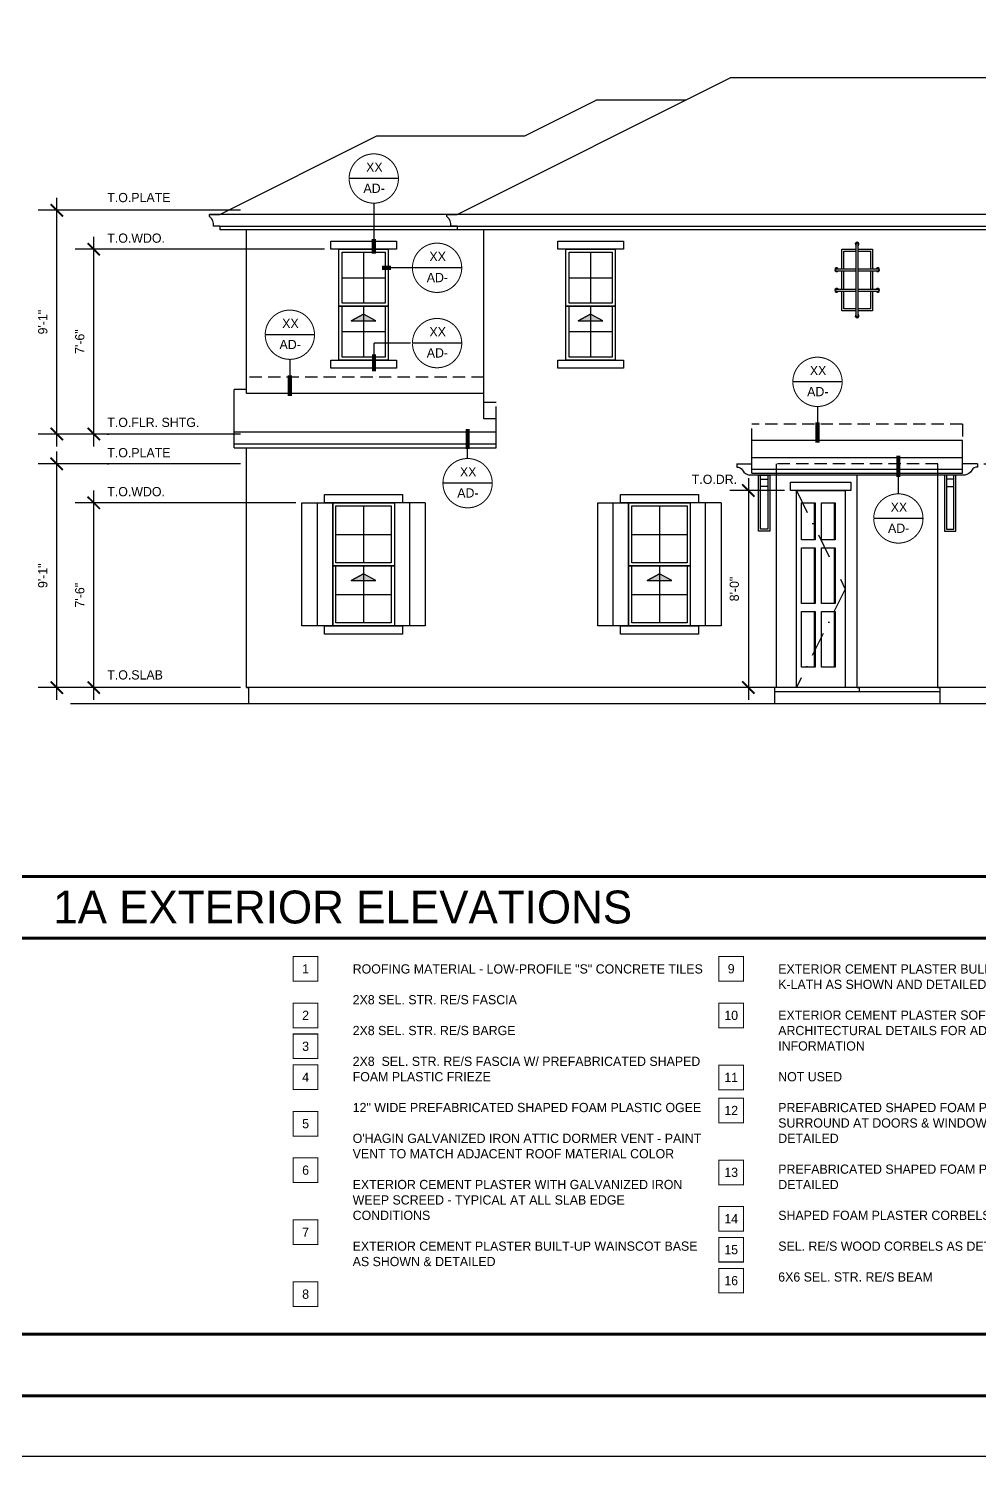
# Model space of a CAD drawing. Extents: x -1728 to 0, y -1152 to 0.
# Drawn here: x -1148 to -685, y -1152 to -457 of the extents above; entities that cross this region are included whole.
import ezdxf

# ---------------------------------------------------------------- set-up
doc = ezdxf.new("R2010")
doc.units = 0
doc.header["$LTSCALE"] = 48
doc.header["$MEASUREMENT"] = 0
doc.header["$PDMODE"] = 3
doc.header["$PDSIZE"] = -2
doc.linetypes.add('DASHDOT2', pattern=[0.5, 0.25, -0.125, 0, -0.125])
doc.linetypes.add('HIDDEN2', pattern=[0.1875, 0.125, -0.0625])
doc.layers.get('0').update_dxf_attribs({"linetype": 'CONTINUOUS'})
doc.layers.get('DEFPOINTS').update_dxf_attribs({"linetype": 'CONTINUOUS'})
for name, color, linetype in [('1EL-1', 1, 'CONTINUOUS'), ('1EL-3', 3, 'CONTINUOUS'), ('1EL-7', 7, 'CONTINUOUS'), ('A-DIMS', 3, 'CONTINUOUS'), ('A-ELEV-DR', 161, 'CONTINUOUS'), ('A-ELEVATION', 7, 'CONTINUOUS'), ('A-EXT ELEV', 7, 'CONTINUOUS'), ('A-EXT ELEV CORBELS', 3, 'CONTINUOUS'), ('A-EXT ELEV DR-WDO', 240, 'CONTINUOUS'), ('A-EXT ELEV SHUTTERS', 42, 'CONTINUOUS'), ('A-EXT ELEV TRIM', 42, 'CONTINUOUS'), ('A-SYM-TEXT', 3, 'CONTINUOUS'), ('A-SYMTEXT', 2, 'CONTINUOUS'), ('A-TEXT', 3, 'CONTINUOUS')]:
    doc.layers.add(name, color=color, linetype=linetype)
doc.layers.add('24X36TB', color=7, linetype='CONTINUOUS', lineweight=30)
doc.styles.get("Standard").update_dxf_attribs({"font": 'ERASMD.TTF', "height": 4.5})
doc.dimstyles.new('ARCHITECTURE', dxfattribs={"dimscale": 48, "dimtxt": 0.18, "dimasz": 0.125, "dimexe": 0.1875, "dimexo": 0.0625, "dimgap": 0.09375, "dimtad": 1, "dimdec": 4, "dimzin": 3, "dimdsep": 46, "dimlunit": 4, "dimtxsty": 'Standard', "dimblk1": 'ARCHTICK', "dimblk2": 'ARCHTICK', "dimsah": 1, "dimcen": 0.09375, "dimdle": 0.125, "dimclrd": 1, "dimclre": 1, "dimclrt": 3, "dimadec": 0, "dimazin": 0, "dimtfac": 1, "dimtdec": 4, "dimtofl": 0, "dimtmove": 2, "dimatfit": 3, "dimldrblk": 'ARCHTICK', "dimfxl": 1, "dimfrac": 2, "dimtolj": 1, "dimtzin": 0, "dimarcsym": 0})

# ---------------------------------------------------------------- blocks, each defined once
blk = doc.blocks.new('A$C06A91398')
at = {"layer": '24X36TB'}
blk.add_lwpolyline([(-1115.88, 1085.14), (612.12, 1085.14), (612.12, -66.86), (-1115.88, -66.86)], close=True, dxfattribs=at)
at = {"layer": '24X36TB', "const_width": 1.5}
blk.add_lwpolyline([(420.62, -37.36), (420.62, 1055.64), (-1055.88, 1055.64), (-1055.88, -37.36)], close=True, dxfattribs=at)
blk = doc.blocks.new('A$C7DB57AE6')
at = {"layer": 'A-EXT ELEV DR-WDO'}
for p, q in [((8.66, 90), (8.66, 72)), ((18.37, 90), (18.37, 72)), ((8.66, 68), (8.66, 41)), ((18.37, 68), (18.37, 41)), ((8.66, 37), (8.66, 10)), ((18.37, 37), (18.37, 10))]:
    blk.add_line(p, q, dxfattribs=at)
for points in [[(0, 96), (23.79, 96), (23.79, 0), (0, 0)], [(2.44, 90), (9.16, 90), (9.16, 72), (2.44, 72)], [(12.16, 90), (18.87, 90), (18.87, 72), (12.16, 72)], [(2.44, 68), (9.16, 68), (9.16, 41), (2.44, 41)], [(12.16, 68), (18.87, 68), (18.87, 41), (12.16, 41)], [(2.44, 37), (9.16, 37), (9.16, 10), (2.44, 10)], [(12.16, 37), (18.87, 37), (18.87, 10), (12.16, 10)]]:
    blk.add_lwpolyline(points, close=True, dxfattribs=at)
blk = doc.blocks.new('A$C379B23EC')
at = {"layer": 'A-EXT ELEV CORBELS'}
for points in [[(0, 0), (5.5, 0), (5.5, -27.31), (0, -27.31)], [(1, 0), (4.5, 0), (4.5, -26.31), (1, -26.31)], [(1, -2), (4.5, -2), (4.5, -5.5), (1, -5.5)]]:
    blk.add_lwpolyline(points, close=True, dxfattribs=at)
blk = doc.blocks.new('_ARCHTICK')
at = {"color": 0, "linetype": 'ByBlock', "const_width": 0.15}
blk.add_lwpolyline([(-0.5, -0.5), (0.5, 0.5)], dxfattribs=at)
blk = doc.blocks.new('*D28')
at = {"layer": 'A-DIMS', "color": 1, "lineweight": -2, "transparency": 16777216}
for p, q in [((-1134.27, -783.5), (-1134.27, -662.53)), ((-1044.92, -668.53), (-1143.27, -668.53)), ((-1044.92, -777.5), (-1143.27, -777.5))]:
    blk.add_line(p, q, dxfattribs=at)
at = {"layer": 'DEFPOINTS', "color": 0, "transparency": 16777216}
for p in [(-1134.27, -668.53), (-1041.92, -668.53), (-1041.92, -777.5)]:
    blk.add_point(p, dxfattribs=at)
at = {"layer": 'A-DIMS', "color": 1, "lineweight": -2, "transparency": 16777216, "xscale": 6, "yscale": 6, "zscale": 6}
for p, rotation in [((-1134.27, -668.53), 90), ((-1134.27, -777.5), 270)]:
    blk.add_blockref('_ARCHTICK', p, dxfattribs=dict(at, rotation=rotation))
at = {"layer": 'A-DIMS', "color": 3, "transparency": 16777216, "insert": (-1141.06, -723.02), "char_height": 4.5, "attachment_point": 5, "rotation": 90}
blk.add_mtext('\\A1;9\'-1"', dxfattribs=at)
blk = doc.blocks.new('*D29')
at = {"layer": 'A-DIMS', "color": 1, "lineweight": -2, "transparency": 16777216}
for p, q in [((-1134.27, -660), (-1134.27, -539)), ((-1044.92, -545), (-1143.27, -545)), ((-1044.92, -654), (-1143.27, -654))]:
    blk.add_line(p, q, dxfattribs=at)
at = {"layer": 'DEFPOINTS', "color": 0, "transparency": 16777216}
for p in [(-1134.27, -545), (-1041.92, -545), (-1041.92, -654)]:
    blk.add_point(p, dxfattribs=at)
at = {"layer": 'A-DIMS', "color": 1, "lineweight": -2, "transparency": 16777216, "xscale": 6, "yscale": 6, "zscale": 6}
for p, rotation in [((-1134.27, -545), 90), ((-1134.27, -654), 270)]:
    blk.add_blockref('_ARCHTICK', p, dxfattribs=dict(at, rotation=rotation))
at = {"layer": 'A-DIMS', "color": 3, "transparency": 16777216, "insert": (-1141.06, -599.5), "char_height": 4.5, "attachment_point": 5, "rotation": 90}
blk.add_mtext('\\A1;9\'-1"', dxfattribs=at)
blk = doc.blocks.new('*D30')
at = {"layer": 'A-DIMS', "color": 1, "lineweight": -2, "transparency": 16777216}
for p, q in [((-1116.27, -783.5), (-1116.27, -681.5)), ((-1017.92, -687.5), (-1125.27, -687.5)), ((-1044.92, -777.5), (-1125.27, -777.5))]:
    blk.add_line(p, q, dxfattribs=at)
at = {"layer": 'DEFPOINTS', "color": 0, "transparency": 16777216}
for p in [(-1116.27, -687.5), (-1014.92, -687.5), (-1041.92, -777.5)]:
    blk.add_point(p, dxfattribs=at)
at = {"layer": 'A-DIMS', "color": 1, "lineweight": -2, "transparency": 16777216, "xscale": 6, "yscale": 6, "zscale": 6}
for p, rotation in [((-1116.27, -687.5), 90), ((-1116.27, -777.5), 270)]:
    blk.add_blockref('_ARCHTICK', p, dxfattribs=dict(at, rotation=rotation))
at = {"layer": 'A-DIMS', "color": 3, "transparency": 16777216, "insert": (-1123.06, -732.5), "char_height": 4.5, "attachment_point": 5, "rotation": 90}
blk.add_mtext('\\A1;7\'-6"', dxfattribs=at)
blk = doc.blocks.new('*D31')
at = {"layer": 'A-DIMS', "color": 1, "lineweight": -2, "transparency": 16777216}
for p, q in [((-1116.27, -660), (-1116.27, -558)), ((-1003.92, -564), (-1125.27, -564)), ((-1044.92, -654), (-1125.27, -654))]:
    blk.add_line(p, q, dxfattribs=at)
at = {"layer": 'DEFPOINTS', "color": 0, "transparency": 16777216}
for p in [(-1116.27, -564), (-1000.92, -564), (-1041.92, -654)]:
    blk.add_point(p, dxfattribs=at)
at = {"layer": 'A-DIMS', "color": 1, "lineweight": -2, "transparency": 16777216, "xscale": 6, "yscale": 6, "zscale": 6}
for p, rotation in [((-1116.27, -564), 90), ((-1116.27, -654), 270)]:
    blk.add_blockref('_ARCHTICK', p, dxfattribs=dict(at, rotation=rotation))
at = {"layer": 'A-DIMS', "color": 3, "transparency": 16777216, "insert": (-1123.06, -609), "char_height": 4.5, "attachment_point": 5, "rotation": 90}
blk.add_mtext('\\A1;7\'-6"', dxfattribs=at)
blk = doc.blocks.new('*D32')
at = {"layer": 'A-DIMS', "color": 1, "lineweight": -2, "transparency": 16777216}
for p, q in [((-660.6, -783.5), (-660.6, -662.5)), ((-683.03, -668.5), (-651.6, -668.5)), ((-659.64, -777.5), (-651.6, -777.5))]:
    blk.add_line(p, q, dxfattribs=at)
at = {"layer": 'DEFPOINTS', "color": 0, "transparency": 16777216}
for p in [(-686.03, -668.5), (-660.6, -668.5), (-662.64, -777.5)]:
    blk.add_point(p, dxfattribs=at)
at = {"layer": 'A-DIMS', "color": 1, "lineweight": -2, "transparency": 16777216, "xscale": 6, "yscale": 6, "zscale": 6}
for p, rotation in [((-660.6, -668.5), 90), ((-660.6, -777.5), 270)]:
    blk.add_blockref('_ARCHTICK', p, dxfattribs=dict(at, rotation=rotation))
at = {"layer": 'A-DIMS', "color": 3, "transparency": 16777216, "insert": (-667.39, -723), "char_height": 4.5, "attachment_point": 5, "rotation": 90}
blk.add_mtext('\\A1;9\'-1"', dxfattribs=at)
blk = doc.blocks.new('window_direction')
at = {"layer": 'A-SYMTEXT'}
blk.add_hatch(color=256, dxfattribs=at).paths.add_polyline_path([(6, 0), (0, 3.32), (-6, 0)])
at = {"layer": 'A-SYMTEXT', "color": 7}
blk.add_line((-6, 0), (0, 3.32), dxfattribs=at)
at = {"layer": 'A-SYMTEXT'}
blk.add_lwpolyline([(0, 3.32), (-6, 0), (6, 0)], close=True, dxfattribs=at)
blk = doc.blocks.new('*D44')
at = {"layer": 'A-DIMS', "color": 1, "lineweight": -2}
for p, q in [((-780.08, -681.5), (-806.61, -681.5)), ((-797.61, -675.5), (-797.61, -783.5)), ((-793.61, -777.5), (-806.61, -777.5))]:
    blk.add_line(p, q, dxfattribs=at)
at = {"layer": 'DEFPOINTS', "color": 0}
for p in [(-777.08, -681.5), (-797.61, -777.5), (-790.61, -777.5)]:
    blk.add_point(p, dxfattribs=at)
at = {"layer": 'A-DIMS', "color": 1, "lineweight": -2, "xscale": 6, "yscale": 6, "zscale": 6}
for p, rotation in [((-797.61, -681.5), 90), ((-797.61, -777.5), 270)]:
    blk.add_blockref('_ARCHTICK', p, dxfattribs=dict(at, rotation=rotation))
at = {"layer": 'A-DIMS', "color": 3, "insert": (-804.44, -729.5), "char_height": 4.5, "attachment_point": 5, "rotation": 90}
blk.add_mtext('\\A1;8\'-0"', dxfattribs=at)

msp = doc.modelspace()

# ---------------------------------------------------------------- linework, layer by layer
at = {"layer": '1EL-1'}
for p, q in [((-752.1639, -573.5), (-752.1639, -564)), ((-752.1639, -564), (-745.1639, -564)), ((-751.1639, -573.5), (-751.1639, -565)), ((-751.1639, -565), (-745.1639, -565)), ((-744.1639, -564), (-737.1639, -564)), ((-744.1639, -565), (-738.1639, -565)), ((-738.1639, -565), (-738.1639, -573.5)), ((-737.1639, -564), (-737.1639, -573.5)), ((-752.1639, -583.5), (-752.1639, -574.5)), ((-751.1639, -583.5), (-751.1639, -574.5)), ((-738.1639, -574.5), (-738.1639, -583.5)), ((-737.1639, -574.5), (-737.1639, -583.5)), ((-752.1639, -594), (-752.1639, -584.5)), ((-751.1639, -593), (-751.1639, -584.5)), ((-738.1639, -584.5), (-738.1639, -593)), ((-737.1639, -584.5), (-737.1639, -594)), ((-745.1639, -594), (-752.1639, -594)), ((-745.1639, -593), (-751.1639, -593)), ((-738.1639, -593), (-744.1639, -593)), ((-737.1639, -594), (-744.1639, -594))]:
    msp.add_line(p, q, dxfattribs=at)
for centre, start, end in [((-744.6639, -561.5), 302.59536154, 237.40463846), ((-754.6639, -574), 32.59536154, 327.40463846), ((-734.6639, -574), 212.59536154, 147.40463846), ((-754.6639, -584), 32.59536154, 327.40463846), ((-734.6639, -584), 212.59536154, 147.40463846), ((-744.6639, -596.5), 122.59536154, 57.40463846)]:
    msp.add_arc(centre, 0.92816, start, end, dxfattribs=at)
at = {"layer": '1EL-3'}
for p, q in [((-745.1639, -596.5), (-745.1639, -561.5)), ((-744.1639, -596.5), (-744.1639, -561.5)), ((-754.6639, -573.5), (-745.1639, -573.5)), ((-754.6639, -574.5), (-745.1639, -574.5)), ((-744.1639, -573.5), (-734.6639, -573.5)), ((-744.1639, -574.5), (-734.6639, -574.5)), ((-754.6639, -583.5), (-745.1639, -583.5)), ((-744.1639, -583.5), (-734.6639, -583.5)), ((-754.6639, -584.5), (-745.1639, -584.5)), ((-744.1639, -584.5), (-734.6639, -584.5))]:
    msp.add_line(p, q, dxfattribs=at)
for centre, start, end in [((-744.6639, -561.5), 0, 180), ((-754.6639, -574), 90, 270), ((-734.6639, -574), 270, 90), ((-754.6639, -584), 90, 270), ((-734.6639, -584), 270, 90), ((-744.6639, -596.5), 180, 0)]:
    msp.add_arc(centre, 0.5, start, end, dxfattribs=at)
at = {"layer": '1EL-7'}
for points in [[(-1054.92126, -552.7588), (-1057.92126, -552.7588, 0.256877768), (-1059.87783, -547.9893), (-1059.875, -547.02786), (-1054.92126, -547.02786)], [(-939.42126, -552.7588), (-942.42126, -552.7588, 0.256877768), (-944.37783, -547.9893), (-944.375, -547.02786), (-939.42126, -547.02786)]]:
    msp.add_lwpolyline(points, format="xyb", dxfattribs=at)
at = {"layer": '24X36TB', "const_width": 1.5}
for points in [[(-1668, -869.5), (-1074, -869.5), (-191.5, -869.5)], [(-1668, -899.5), (-1074, -899.5), (-191.5, -899.5)], [(-1668, -1092.5), (-1074, -1092.5), (-191.5, -1092.5)]]:
    msp.add_lwpolyline(points, dxfattribs=at)
at = {"layer": 'A-ELEV-DR', "linetype": 'DASHDOT2'}
for p, q in [((-774.24969, -681.5), (-750.45825, -729.5)), ((-750.45825, -729.5), (-774.24969, -777.5))]:
    msp.add_line(p, q, dxfattribs=at)
at = {"layer": 'A-ELEVATION', "linetype": 'HIDDEN2'}
for p, q in [((-926.42126, -626.34211), (-1041.92126, -626.34211)), ((-920.42126, -638.67544), (-926.42126, -638.67544)), ((-920.42126, -646.67544), (-920.42126, -638.67544)), ((-693.42126, -649.23393), (-795.90654, -649.23393)), ((-795.90654, -657.23393), (-795.90654, -649.23393)), ((-693.42126, -649.23393), (-693.42126, -657.23393))]:
    msp.add_line(p, q, dxfattribs=at)
at = {"layer": 'A-EXT ELEV'}
for p, q in [((-939.42126, -547.02786), (-806.42126, -480.52786)), ((-529.92126, -480.52786), (-806.42126, -480.52786)), ((-906.42126, -508.77786), (-871.67126, -491.40286)), ((-828.17126, -491.40286), (-871.67126, -491.40286)), ((-1054.92126, -547.02786), (-978.42126, -508.77786)), ((-978.42126, -508.77786), (-906.42126, -508.77786)), ((-567.92144, -547.02786), (-1059.875, -547.02786)), ((-1054.92126, -552.7588), (-1054.92126, -554.52786)), ((-1054.92126, -552.7588), (-567.92144, -552.7588)), ((-565.42144, -554.52786), (-1054.92126, -554.52786)), ((-1041.92126, -634.34211), (-1041.92126, -554.52786)), ((-939.42126, -552.7588), (-939.42126, -554.52786)), ((-926.42126, -646.67544), (-926.42126, -554.52786)), ((-1047.92126, -660.67544), (-1047.92126, -632.34211)), ((-1041.92126, -632.34211), (-1047.92126, -632.34211)), ((-926.42126, -634.34211), (-1041.92126, -634.34211)), ((-920.42126, -646.67544), (-926.42126, -646.67544)), ((-920.42126, -660.67544), (-920.42126, -646.67544)), ((-920.42126, -653.17544), (-1047.92126, -653.17544)), ((-920.42126, -658.90638), (-1047.92126, -658.90638)), ((-1047.92126, -660.67544), (-920.42126, -660.67544)), ((-1041.92126, -777.5), (-1041.92126, -660.67544)), ((-795.90654, -673.06726), (-795.90654, -657.23393)), ((-693.42126, -657.23393), (-795.90654, -657.23393)), ((-693.42126, -673.06726), (-693.42126, -657.23393)), ((-693.42126, -665.56726), (-795.90654, -665.56726)), ((-693.42126, -671.2982), (-795.90654, -671.2982)), ((-795.90654, -673.06726), (-693.42126, -673.06726)), ((-783.90654, -777.5), (-783.90654, -674)), ((-744.6639, -777.5), (-744.6639, -674)), ((-705.42126, -777.5), (-705.42126, -674)), ((-562.92126, -777.5), (-1041.92126, -777.5)), ((-1041.92126, -777.5), (-1040.92126, -777.5)), ((-1040.92126, -777.5), (-1040.92126, -785.5)), ((-783.90654, -777.5), (-784.90654, -777.5)), ((-784.90654, -777.5), (-784.90654, -785.5)), ((-744.6639, -777.5), (-743.6639, -777.5)), ((-743.6639, -777.5), (-743.6639, -779.5)), ((-705.42126, -777.5), (-704.42126, -777.5)), ((-704.42126, -777.5), (-704.42126, -785.5)), ((-238.43373, -785.5), (-1127.5651, -785.5)), ((-704.42126, -779.5), (-784.90654, -779.5))]:
    msp.add_line(p, q, dxfattribs=at)
at = {"layer": 'A-EXT ELEV', "linetype": 'DASHDOT2'}
for p, q in [((-1091.45806, -654), (-1127.5651, -654)), ((-1091.45806, -668.5), (-1127.5651, -668.5))]:
    msp.add_line(p, q, dxfattribs=at)
at = {"layer": 'A-EXT ELEV', "linetype": 'HIDDEN2'}
for p, q in [((-705.42126, -668.5), (-783.90654, -668.5)), ((-783.90654, -674), (-783.90654, -668.5)), ((-705.42126, -674), (-705.42126, -668.5))]:
    msp.add_line(p, q, dxfattribs=at)
at = {"layer": 'A-EXT ELEV CORBELS'}
for p, q in [((-803.29785, -668.5), (-803.29785, -670.08696)), ((-692.29083, -674), (-797.03698, -674)), ((-686.02996, -668.5), (-686.02996, -670.08696))]:
    msp.add_line(p, q, dxfattribs=at)
for points in [[(-803.29785, -668.5), (-795.90654, -668.5)], [(-686.02996, -668.5), (-693.42126, -668.5)]]:
    msp.add_lwpolyline(points, dxfattribs=at)
for points in [[(-803.29785, -670.08696, -0.290936129), (-800.4108, -671.65242, 0.251756054), (-797.03698, -674, 0.253237103)], [(-686.02996, -670.08696, 0.290936129), (-688.91701, -671.65242, -0.251756054), (-692.29083, -674, -0.253237103)]]:
    msp.add_lwpolyline(points, format="xyb", dxfattribs=at)
at = {"layer": 'A-EXT ELEV DR-WDO'}
for p, q in [((-984.92126, -565.5), (-984.92126, -590.25)), ((-874.42126, -565.5), (-874.42126, -590.25)), ((-995.42126, -577.875), (-974.42126, -577.875)), ((-884.92126, -577.875), (-863.92126, -577.875)), ((-984.92126, -591.75), (-984.92126, -616.5)), ((-862.42126, -591.75), (-886.42126, -591.75)), ((-874.42126, -591.75), (-874.42126, -616.5)), ((-995.42126, -604.125), (-974.42126, -604.125)), ((-884.92126, -604.125), (-863.92126, -604.125)), ((-984.92126, -689), (-984.92126, -716.75)), ((-840.90654, -689), (-840.90654, -716.75)), ((-998.42126, -702.875), (-971.42126, -702.875)), ((-854.40654, -702.875), (-827.40654, -702.875)), ((-969.92126, -718.25), (-999.92126, -718.25)), ((-984.92126, -718.25), (-984.92126, -746)), ((-825.90654, -718.25), (-855.90654, -718.25)), ((-840.90654, -718.25), (-840.90654, -746)), ((-998.42126, -732.125), (-971.42126, -732.125)), ((-854.40654, -732.125), (-827.40654, -732.125))]:
    msp.add_line(p, q, dxfattribs=at)
for points in [[(-996.92126, -564), (-972.92126, -564), (-972.92126, -591.75), (-996.92126, -591.75)], [(-996.92126, -564), (-972.92126, -564), (-972.92126, -618), (-996.92126, -618)], [(-995.42126, -565.5), (-974.42126, -565.5), (-974.42126, -590.25), (-995.42126, -590.25)], [(-886.42126, -564), (-862.42126, -564), (-862.42126, -591.75), (-886.42126, -591.75)], [(-886.42126, -564), (-862.42126, -564), (-862.42126, -618), (-886.42126, -618)], [(-884.92126, -565.5), (-863.92126, -565.5), (-863.92126, -590.25), (-884.92126, -590.25)], [(-996.92126, -591.75), (-972.92126, -591.75), (-972.92126, -618), (-996.92126, -618)], [(-995.42126, -591.75), (-974.42126, -591.75), (-974.42126, -616.5), (-995.42126, -616.5)], [(-886.42126, -591.75), (-862.42126, -591.75), (-862.42126, -618), (-886.42126, -618)], [(-884.92126, -591.75), (-863.92126, -591.75), (-863.92126, -616.5), (-884.92126, -616.5)], [(-999.92126, -687.5), (-969.92126, -687.5), (-969.92126, -718.25), (-999.92126, -718.25)], [(-855.90654, -687.5), (-825.90654, -687.5), (-825.90654, -718.25), (-855.90654, -718.25)], [(-998.42126, -689), (-971.42126, -689), (-971.42126, -716.75), (-998.42126, -716.75)], [(-854.40654, -689), (-827.40654, -689), (-827.40654, -716.75), (-854.40654, -716.75)], [(-999.92126, -718.25), (-969.92126, -718.25), (-969.92126, -747.5), (-999.92126, -747.5)], [(-998.42126, -718.25), (-971.42126, -718.25), (-971.42126, -746), (-998.42126, -746)], [(-855.90654, -718.25), (-825.90654, -718.25), (-825.90654, -747.5), (-855.90654, -747.5)], [(-854.40654, -718.25), (-827.40654, -718.25), (-827.40654, -746), (-854.40654, -746)]]:
    msp.add_lwpolyline(points, close=True, dxfattribs=at)
at = {"layer": 'A-EXT ELEV SHUTTERS'}
for p, q in [((-1014.92126, -747.5), (-1014.92126, -687.5)), ((-1014.92126, -687.5), (-999.92126, -687.5)), ((-1007.42126, -747.5), (-1007.42126, -687.5)), ((-999.92126, -687.5), (-999.92126, -747.5)), ((-954.92126, -687.5), (-969.92126, -687.5)), ((-962.42126, -747.5), (-962.42126, -687.5)), ((-954.92126, -687.5), (-954.92126, -747.5)), ((-870.90654, -747.5), (-870.90654, -687.5)), ((-870.90654, -687.5), (-855.90654, -687.5)), ((-863.40654, -747.5), (-863.40654, -687.5)), ((-855.90654, -687.5), (-855.90654, -747.5)), ((-810.90654, -687.5), (-825.90654, -687.5)), ((-818.40654, -747.5), (-818.40654, -687.5)), ((-810.90654, -687.5), (-810.90654, -747.5)), ((-999.92126, -747.5), (-1014.92126, -747.5)), ((-954.92126, -747.5), (-969.92126, -747.5)), ((-855.90654, -747.5), (-870.90654, -747.5)), ((-810.90654, -747.5), (-825.90654, -747.5))]:
    msp.add_line(p, q, dxfattribs=at)
at = {"layer": 'A-EXT ELEV TRIM'}
for points in [[(-1000.92126, -560), (-968.92126, -560), (-968.92126, -564), (-1000.92126, -564)], [(-890.42126, -560), (-858.42126, -560), (-858.42126, -564), (-890.42126, -564)], [(-1000.92126, -618), (-968.92126, -618), (-968.92126, -622), (-1000.92126, -622)], [(-890.42126, -618), (-858.42126, -618), (-858.42126, -622), (-890.42126, -622)], [(-777.07812, -677.5), (-747.7417, -677.5), (-747.7417, -681.5), (-777.07812, -681.5)], [(-1003.92126, -683.5), (-965.92126, -683.5), (-965.92126, -687.5), (-1003.92126, -687.5)], [(-859.90654, -683.5), (-821.90654, -683.5), (-821.90654, -687.5), (-859.90654, -687.5)], [(-1003.92126, -747.5), (-965.92126, -747.5), (-965.92126, -751.5), (-1003.92126, -751.5)], [(-859.90654, -747.5), (-821.90654, -747.5), (-821.90654, -751.5), (-859.90654, -751.5)]]:
    msp.add_lwpolyline(points, close=True, dxfattribs=at)
at = {"layer": 'A-SYMTEXT'}
for p, q in [((-967.96947, -529.55316), (-991.96158, -529.55316)), ((-979.96158, -541.55316), (-979.96158, -558.93103)), ((-961.15037, -573.0353), (-971.54431, -573.0353)), ((-937.15431, -573.03924), (-961.14643, -573.03924)), ((-1008.82086, -605.64374), (-1032.81298, -605.64374)), ((-979.82021, -615.16256), (-979.82021, -609.71817)), ((-962.12038, -609.71817), (-979.82021, -609.71817)), ((-937.14854, -609.72605), (-961.14066, -609.72605)), ((-1020.81298, -617.64374), (-1020.81298, -625.71567)), ((-751.97048, -628.59335), (-775.9626, -628.59335)), ((-763.9626, -640.59335), (-763.9626, -656.63575)), ((-934.29768, -665.94634), (-934.29768, -652.67544)), ((-724.5958, -683.14062), (-724.5958, -674.34558)), ((-922.30557, -677.94634), (-946.29768, -677.94634)), ((-712.60368, -695.14062), (-736.5958, -695.14062))]:
    msp.add_line(p, q, dxfattribs=at)
at = {"layer": 'A-SYMTEXT', "const_width": 0.5}
for points in [[(-991.95976, -529.76258, 229.18166361), (-991.96158, -529.55316)], [(-961.1446, -573.24867, 229.18166361), (-961.14643, -573.03924)], [(-1032.81115, -605.85317, 229.18166361), (-1032.81298, -605.64374)], [(-961.13883, -609.93548, 229.18166361), (-961.14066, -609.72605)], [(-775.96077, -628.80278, 229.18166361), (-775.9626, -628.59335)], [(-946.29586, -678.15577, 229.18166361), (-946.29768, -677.94634)], [(-736.59398, -695.35005, 229.18166361), (-736.5958, -695.14062)]]:
    msp.add_lwpolyline(points, format="xyb", dxfattribs=at)
at = {"layer": 'A-SYMTEXT', "const_width": 2}
for points in [[(-979.96158, -559), (-979.96158, -566.23588)], [(-971.54431, -573.0353), (-975.967, -573.0353)], [(-979.82021, -615.16256), (-979.82021, -623.39844)], [(-1020.81298, -625.34211), (-1020.81298, -635.52052)], [(-934.29768, -661.3635), (-934.29768, -651.55865)], [(-763.9626, -648.23393), (-763.9626, -658.23393)], [(-724.5958, -664.56726), (-724.5958, -675)]]:
    msp.add_lwpolyline(points, dxfattribs=at)
at = {"layer": 'A-SYMTEXT', "const_width": 0.5}
for points in [[(-1019.14093, -920.5), (-1007.14093, -920.5), (-1007.14093, -908.5), (-1019.14093, -908.5)], [(-811.97782, -920.5), (-799.97782, -920.5), (-799.97782, -908.5), (-811.97782, -908.5)], [(-1019.14093, -943.16387), (-1007.14093, -943.16387), (-1007.14093, -931.16387), (-1019.14093, -931.16387)], [(-811.97782, -943.17935), (-799.97782, -943.17935), (-799.97782, -931.17935), (-811.97782, -931.17935)], [(-1019.14093, -958.23562), (-1007.14093, -958.23562), (-1007.14093, -946.23562), (-1019.14093, -946.23562)], [(-1019.14093, -973.27713), (-1007.14093, -973.27713), (-1007.14093, -961.27713), (-1019.14093, -961.27713)], [(-811.97782, -973.39482), (-799.97782, -973.39482), (-799.97782, -961.39482), (-811.97782, -961.39482)], [(-811.97782, -989.50176), (-799.97782, -989.50176), (-799.97782, -977.50176), (-811.97782, -977.50176)], [(-1019.14093, -995.93087), (-1007.14093, -995.93087), (-1007.14093, -983.93087), (-1019.14093, -983.93087)], [(-1019.14093, -1018.58332), (-1007.14093, -1018.58332), (-1007.14093, -1006.58332), (-1019.14093, -1006.58332)], [(-811.97782, -1019.65169), (-799.97782, -1019.65169), (-799.97782, -1007.65169), (-811.97782, -1007.65169)], [(-811.97782, -1042.21096), (-799.97782, -1042.21096), (-799.97782, -1030.21096), (-811.97782, -1030.21096)], [(-1019.14093, -1048.77468), (-1007.14093, -1048.77468), (-1007.14093, -1036.77468), (-1019.14093, -1036.77468)], [(-811.97782, -1057.28892), (-799.97782, -1057.28892), (-799.97782, -1045.28892), (-811.97782, -1045.28892)], [(-811.97782, -1072.3844), (-799.97782, -1072.3844), (-799.97782, -1060.3844), (-811.97782, -1060.3844)], [(-1019.14093, -1078.9908), (-1007.14093, -1078.9908), (-1007.14093, -1066.9908), (-1019.14093, -1066.9908)]]:
    msp.add_lwpolyline(points, close=True, dxfattribs=at)

# ---------------------------------------------------------------- block references
at = {"layer": 'A-DIMS'}
msp.add_blockref('A$C06A91398', (-612.11644, -1085.14447), dxfattribs=at)
at = {"layer": 'A-EXT ELEV CORBELS'}
for name, p in [('A$C379B23EC', (-792.65654, -674)), ('A$C7DB57AE6', (-774.24969, -777.5))]:
    msp.add_blockref(name, p, dxfattribs=at)
at = {"layer": 'A-EXT ELEV CORBELS', "xscale": -1}
msp.add_blockref('A$C379B23EC', (-696.67126, -674), dxfattribs=at)
at = {"layer": 'A-SYMTEXT'}
for p in [(-984.92126, -598.88342), (-874.42126, -598.88342), (-984.92126, -725.38342), (-840.90654, -725.38342)]:
    msp.add_blockref('window_direction', p, dxfattribs=at)

# ---------------------------------------------------------------- texts
at = {"layer": 'A-SYM-TEXT', "char_height": 4.5, "width": 10.8292457, "attachment_point": 5}
for s, insert in [('XX', (-979.67946, -524.02065)), ('AD-', (-979.81324, -534.31024)), ('XX', (-948.86431, -567.50673)), ('AD-', (-948.99809, -577.79632)), ('XX', (-1020.53086, -600.11123)), ('XX', (-948.85854, -604.19354)), ('AD-', (-1020.66464, -610.40082)), ('AD-', (-948.99232, -614.48313)), ('XX', (-763.68047, -623.06084)), ('AD-', (-763.81426, -633.35043)), ('XX', (-934.01556, -672.41383)), ('AD-', (-934.14934, -682.70342)), ('XX', (-724.31368, -689.60811)), ('AD-', (-724.44746, -699.8977))]:
    msp.add_mtext(s, dxfattribs=dict(at, insert=insert))
at = {"layer": 'A-SYMTEXT', "color": 3, "char_height": 4.5, "width": 3.8571429, "attachment_point": 5}
for s, insert in [('1', (-1013.14093, -914.5)), ('9', (-805.97782, -914.5)), ('2', (-1013.14093, -937.16387)), ('10', (-805.97782, -937.17935)), ('3', (-1013.14093, -952.23562)), ('4', (-1013.14093, -967.27713)), ('11', (-805.97782, -967.39482)), ('12', (-805.97782, -983.50176)), ('5', (-1013.14093, -989.93087)), ('6', (-1013.14093, -1012.58332)), ('13', (-805.97782, -1013.65169)), ('14', (-805.97782, -1036.21096)), ('7', (-1013.14093, -1042.77468)), ('15', (-805.97782, -1051.28892)), ('16', (-805.97782, -1066.3844)), ('8', (-1013.14093, -1072.9908))]:
    msp.add_mtext(s, dxfattribs=dict(at, insert=insert))
at = {"layer": 'A-TEXT'}
for s, insert, char_height, width, attachment_point in [('T.O.PLATE', (-1109.69607, -536.57095), 4.5, 31.0252747, 1), ('T.O.WDO.', (-1109.69607, -556.34026), 4.5, 31.0252747, 1), ('T.O.FLR. SHTG.', (-1109.69607, -646.09026), 4.5, 44.2054945, 1), ('T.O.PLATE', (-1109.69607, -660.84026), 4.5, 31.0252747, 1), ('T.O.DR.', (-803.09295, -673.80901), 4.5, 31.0252747, 3), ('T.O.WDO.', (-1109.69607, -679.80656), 4.5, 31.0252747, 1), ('T.O.SLAB', (-1109.69607, -769.07358), 4.5, 27.2934066, 1), ('1A EXTERIOR ELEVATIONS', (-995.10407, -884.5), 16, 1345.7918518, 5), ('ROOFING MATERIAL - LOW-PROFILE "S" CONCRETE TILES \\P\\P2X8 SEL. STR. RE/S FASCIA \\P\\P2X8 SEL. STR. RE/S BARGE \\P\\P2X8  SEL. STR. RE/S FASCIA W/ PREFABRICATED SHAPED FOAM PLASTIC FRIEZE \\P\\P12" WIDE PREFABRICATED SHAPED FOAM PLASTIC OGEE \\P\\PO\'HAGIN GALVANIZED IRON ATTIC DORMER VENT - PAINT VENT TO MATCH ADJACENT ROOF MATERIAL COLOR \\P\\PEXTERIOR CEMENT PLASTER WITH GALVANIZED IRON WEEP SCREED - TYPICAL AT ALL SLAB EDGE CONDITIONS \\P\\PEXTERIOR CEMENT PLASTER BUILT-UP WAINSCOT BASE AS SHOWN & DETAILED', (-990.23514, -912.2819), 4.5, 169.6252747, 1), ('EXTERIOR CEMENT PLASTER BULKHEAD/ARCH WITH K-LATH AS SHOWN AND DETAILED \\P\\PEXTERIOR CEMENT PLASTER SOFFIT - REFER TO ARCHITECTURAL DETAILS FOR ADDITIONAL INFORMATION \\P\\PNOT USED\\P\\PPREFABRICATED SHAPED FOAM PLASTIC TRIM SURROUND AT DOORS & WINDOWS AS SHOWN & DETAILED \\P\\PPREFABRICATED SHAPED FOAM PLASTIC TRIM AS DETAILED \\P\\PSHAPED FOAM PLASTER CORBELS AS DETAILED \\P\\PSEL. RE/S WOOD CORBELS AS DETAILED \\P\\P6X6 SEL. STR. RE/S BEAM', (-783.07533, -912.29487), 4.5, 160.9978022, 1)]:
    msp.add_mtext(s, dxfattribs=dict(at, insert=insert, char_height=char_height, width=width, attachment_point=attachment_point))

# ---------------------------------------------------------------- dimensions: what is measured, and where the dimension line sits
at = {"layer": 'A-DIMS', "color": 1}
for base, p1, p2, picture, middle in [((-1134.27374, -545), (-1041.92126, -654), (-1041.92126, -545), '*D29', (-1141.06001, -599.5)), ((-1116.27374, -564), (-1041.92126, -654), (-1000.92126, -564), '*D31', (-1123.06001, -609)), ((-1134.2737426353, -668.53125), (-1041.921261589, -777.5), (-1041.921261589, -668.53125), '*D28', (-1141.0600063716, -723.015625)), ((-660.59934, -668.5), (-662.63572, -777.5), (-686.02996, -668.5), '*D32', (-667.3856, -723)), ((-1116.27374, -687.5), (-1041.92126, -777.5), (-1014.92126, -687.5), '*D30', (-1123.06001, -732.5))]:
    dim = msp.add_linear_dim(base=base, p1=p1, p2=p2, angle=90, dimstyle='ARCHITECTURE', dxfattribs=at)
    dim.commit()
    dim.dimension.update_dxf_attribs({"geometry": picture, "text_midpoint": middle})
at = {"layer": 'A-DIMS'}
dim = msp.add_linear_dim(base=(-797.61331, -777.5), p1=(-777.07812, -681.5), p2=(-790.61461, -777.5), angle=90, dimstyle='ARCHITECTURE', dxfattribs=at)
dim.commit()
dim.dimension.update_dxf_attribs({"geometry": '*D44', "text_midpoint": (-804.43583, -729.5)})

doc.saveas('drawing.dxf')
